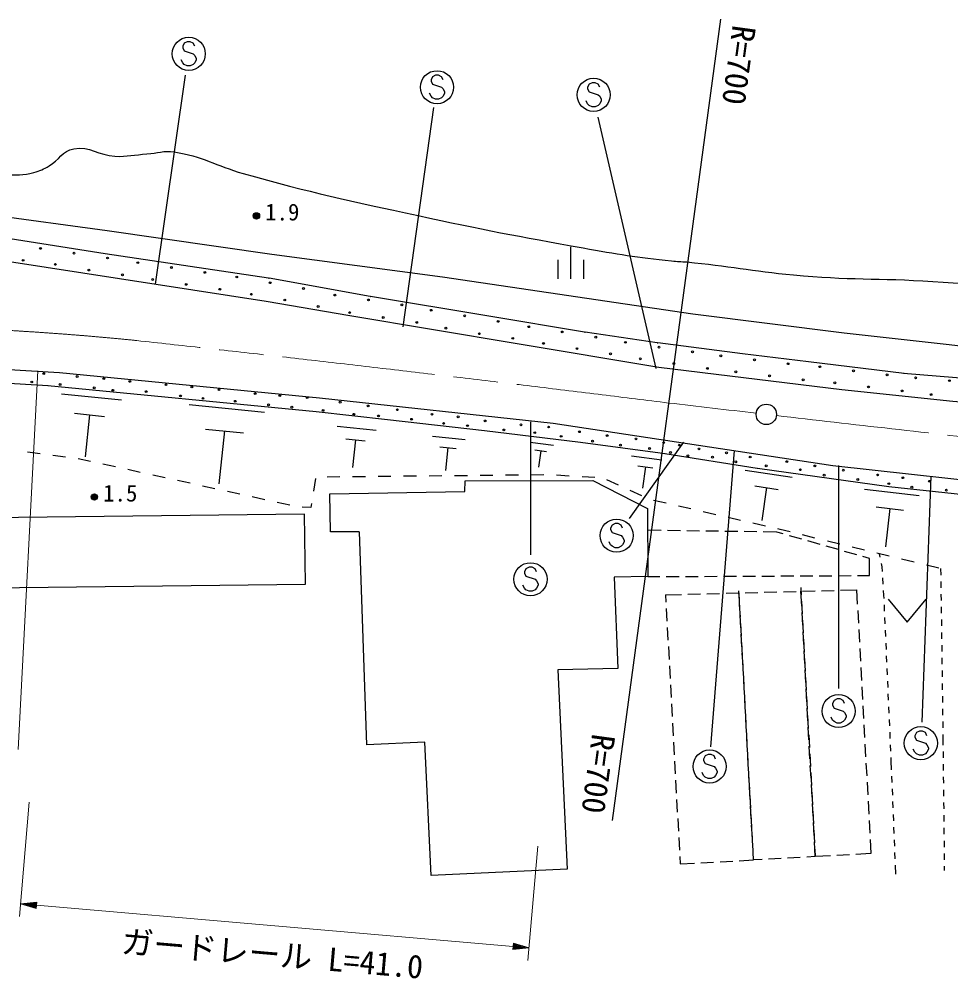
# Model space of a CAD drawing. Units: millimetres, scale not verified. Extents: x 40000 to 680000, y 20000 to 380000.
# Drawn here: x 218326 to 291428, y 245705 to 320983 of the extents above; entities that cross this region are included whole.
import ezdxf
from ezdxf.enums import TextEntityAlignment as Align

# ---------------------------------------------------------------- set-up
doc = ezdxf.new("R2010")
doc.units = ezdxf.units.MM
doc.header["$LTSCALE"] = 1000
doc.linetypes.add('CHAIN', pattern=[18.5, 12, -1.5, 3.5, -1.5])
for name, color, linetype, lineweight in [('M-BGD', 7, 'Continuous', 25), ('M-BMK', 2, 'CHAIN', 13), ('M-BMK-SRVR', 3, 'Continuous', 25), ('M-STR-HTXT', 7, 'Continuous', 13), ('M-STR-STRC', 7, 'Continuous', 25)]:
    doc.layers.add(name, color=color, linetype=linetype, lineweight=lineweight)
doc.styles.add('ＭＳ ゴシック', font='')
doc.styles.get('ＭＳ ゴシック').set_extended_font_data('MS Gothic')

msp = doc.modelspace()

# ---------------------------------------------------------------- linework, layer by layer
at = {"layer": 'M-BGD'}
for p, q in [((225069, 302585), (212641, 304539)), ((261599, 303116), (261599, 300616)), ((237887, 300674), (225069, 302585)), ((260599, 302116), (260599, 300616)), ((262599, 302116), (262599, 300616)), ((237887, 300674), (237941, 300665)), ((245878, 299234), (237941, 300665)), ((245878, 299234), (245905, 299229)), ((255170, 297686), (245905, 299229)), ((262688, 296439), (255168, 297686)), ((262688, 296439), (262733, 296432)), ((268385, 295600), (262733, 296432)), ((268385, 295600), (268426, 295594)), ((275072, 294738), (268426, 295594)), ((275072, 294738), (275081, 294737)), ((280250, 294094), (275081, 294737)), ((280250, 294094), (280259, 294093)), ((287774, 293192), (280259, 294093)), ((210411, 292868), (220603, 292248)), ((297640, 292385), (287707, 293199)), ((220564, 292251), (241639, 290212)), ((221645, 291599), (226350, 291111)), ((231651, 290767), (237584, 290152)), ((222675, 290066), (225027, 289822)), ((223851, 289944), (223509, 286651)), ((241619, 290214), (247231, 289572)), ((247233, 289572), (254847, 288719)), ((232949, 288833), (235916, 288525)), ((234433, 288679), (234002, 284526)), ((243272, 289060), (246346, 288741)), ((254847, 288719), (262371, 287808)), ((243945, 288058), (245482, 287899)), ((244713, 287979), (244490, 285827)), ((250758, 288284), (253323, 288018)), ((258411, 287803), (260247, 287558)), ((262358, 287810), (269009, 286921)), ((219971, 286900), (218979, 287031)), ((251320, 287448), (252602, 287315)), ((251961, 287381), (251774, 285586)), ((258796, 287191), (259714, 287069)), ((259255, 287130), (259084, 285845)), ((268980, 286925), (276234, 285760)), ((221953, 286637), (220962, 286768)), ((223921, 286289), (222944, 286503)), ((225875, 285861), (224898, 286075)), ((266372, 286725), (268745, 286409)), ((227828, 285432), (226851, 285646)), ((266871, 285934), (268057, 285776)), ((267464, 285855), (267243, 284194)), ((275302, 285614), (278975, 285066)), ((276257, 285756), (286559, 284326)), ((229782, 285004), (228805, 285218)), ((231735, 284576), (230759, 284790)), ((241578, 284956), (241423, 283968)), ((243493, 285074), (242493, 285064)), ((245493, 285094), (244493, 285084)), ((247493, 285113), (246493, 285103)), ((249493, 285133), (248493, 285123)), ((251493, 285153), (250493, 285143)), ((253493, 285172), (252493, 285162)), ((255493, 285192), (254493, 285182)), ((257493, 285211), (256493, 285202)), ((259492, 285231), (258492, 285221)), ((261490, 285148), (260492, 285202)), ((263487, 285041), (262489, 285095)), ((265358, 284419), (264448, 284835)), ((233689, 284147), (232712, 284362)), ((235643, 283719), (234666, 283933)), ((267177, 283588), (266267, 284004)), ((276056, 284375), (277893, 284101)), ((276974, 284238), (276591, 281667)), ((284664, 284128), (288938, 283624)), ((286559, 284326), (294233, 283490)), ((237596, 283291), (236619, 283505)), ((239550, 282862), (238573, 283077)), ((269082, 283010), (268107, 283234)), ((241217, 282669), (240533, 282695)), ((241267, 282980), (241217, 282669)), ((271031, 282562), (270057, 282786)), ((272980, 282113), (272006, 282337)), ((285582, 282720), (287719, 282468)), ((286650, 282594), (286297, 279602)), ((274929, 281665), (273955, 281889)), ((268707, 280874), (267636, 280889)), ((270207, 280853), (269207, 280867)), ((271707, 280832), (270707, 280846)), ((273207, 280810), (272207, 280824)), ((274707, 280789), (273707, 280803)), ((276878, 281216), (275904, 281440)), ((278047, 280947), (277853, 280992)), ((278825, 280758), (278047, 280947)), ((245012, 280763), (245566, 264051)), ((276207, 280768), (275207, 280782)), ((277778, 280745), (276707, 280761)), ((278284, 280602), (277778, 280745)), ((279727, 280192), (278765, 280465)), ((280768, 280284), (279797, 280521)), ((281170, 279782), (280208, 280055)), ((282711, 279810), (281740, 280047)), ((282613, 279372), (281651, 279646)), ((284654, 279337), (283683, 279573)), ((284056, 278963), (283094, 279236)), ((285044, 278682), (284537, 278826)), ((285044, 277337), (285044, 278682)), ((286597, 278863), (285626, 279100)), ((285892, 278779), (285840, 279048)), ((288540, 278389), (287569, 278626)), ((286039, 278019), (285987, 278288)), ((286063, 277655), (286039, 278019)), ((290484, 277916), (289512, 278153)), ((290632, 277880), (290638, 277382)), ((267660, 277256), (268602, 277261)), ((269102, 277263), (270102, 277268)), ((270602, 277270), (271602, 277275)), ((272102, 277277), (273102, 277281)), ((273602, 277284), (274602, 277288)), ((275102, 277291), (276102, 277295)), ((276602, 277298), (277602, 277302)), ((278102, 277305), (279102, 277309)), ((279602, 277312), (280602, 277316)), ((281102, 277319), (282102, 277323)), ((282602, 277326), (283602, 277330)), ((284102, 277333), (285044, 277337)), ((286127, 276657), (286095, 277156)), ((279647, 276407), (279678, 275835)), ((290645, 276882), (290652, 276382)), ((269042, 275830), (270289, 275862)), ((269042, 275830), (269073, 275258)), ((270789, 275875), (271789, 275900)), ((272289, 275913), (273288, 275938)), ((273788, 275951), (274788, 275976)), ((274832, 275571), (274801, 276143)), ((274877, 274739), (274810, 275977)), ((275288, 275989), (276287, 276015)), ((276787, 276027), (277787, 276053)), ((278287, 276066), (279286, 276091)), ((279727, 274933), (279663, 276101)), ((279786, 276104), (280786, 276129)), ((281286, 276142), (282285, 276167)), ((282785, 276180), (284033, 276212)), ((284033, 276212), (284093, 275107)), ((286183, 275794), (286159, 276158)), ((286194, 275544), (286183, 275794)), ((290658, 275882), (290665, 275382)), ((274914, 274073), (274859, 275072)), ((279705, 275335), (279759, 274337)), ((286238, 274545), (286216, 275044)), ((286501, 275492), (288001, 273692)), ((288001, 273692), (289501, 275492)), ((290672, 274882), (290678, 274382)), ((269100, 274759), (269154, 273760)), ((274959, 273241), (274905, 274240)), ((279808, 273435), (279754, 274433)), ((284120, 274608), (284174, 273609)), ((286282, 273546), (286260, 274045)), ((269181, 273261), (269236, 272262)), ((274995, 272576), (274941, 273574)), ((279786, 273838), (279841, 272839)), ((290685, 273882), (290691, 273382)), ((275040, 271744), (274986, 272742)), ((279890, 271937), (279835, 272936)), ((284201, 273110), (284256, 272111)), ((286326, 272547), (286304, 273046)), ((290698, 272882), (290705, 272382)), ((269263, 271763), (269317, 270765)), ((275076, 271078), (275022, 272076)), ((279868, 272340), (279922, 271341)), ((286370, 271548), (286348, 272047)), ((290711, 271882), (290718, 271382)), ((275122, 270246), (275067, 271244)), ((279971, 270439), (279917, 271438)), ((284283, 271612), (284337, 270614)), ((286415, 270549), (286392, 271048)), ((269344, 270265), (269398, 269267)), ((275158, 269580), (275104, 270578)), ((279949, 270842), (280003, 269843)), ((290725, 270882), (290731, 270382)), ((275203, 268748), (275149, 269746)), ((280052, 268941), (279998, 269940)), ((284364, 270114), (284419, 269116)), ((286459, 269550), (286437, 270049)), ((290738, 269882), (290745, 269382)), ((269426, 268767), (269480, 267769)), ((275239, 268082), (275185, 269081)), ((280031, 269344), (280085, 268346)), ((286503, 268551), (286481, 269050)), ((290751, 268882), (290758, 268382)), ((275285, 267250), (275230, 268249)), ((280134, 267444), (280080, 268442)), ((284446, 268617), (284500, 267618)), ((286547, 267552), (286525, 268051)), ((269507, 267270), (269561, 266271)), ((275321, 266584), (275266, 267583)), ((280112, 267846), (280166, 266848)), ((290765, 267882), (290771, 267382)), ((275366, 265752), (275312, 266751)), ((280215, 265946), (280161, 266944)), ((284527, 267119), (284582, 266120)), ((286591, 266553), (286569, 267052)), ((290778, 266882), (290784, 266383)), ((269588, 265772), (269643, 264773)), ((275402, 265087), (275348, 266085)), ((280193, 266349), (280248, 265350)), ((286635, 265554), (286613, 266053)), ((290791, 265883), (290798, 265383)), ((275447, 264255), (275393, 265253)), ((280297, 264448), (280242, 265447)), ((284609, 265621), (284663, 264622)), ((286679, 264555), (286657, 265054)), ((269670, 264274), (269724, 263276)), ((275484, 263589), (275429, 264587)), ((280275, 264851), (280329, 263852)), ((290804, 264883), (290811, 264385)), ((290811, 264385), (290815, 264040)), ((275529, 262757), (275475, 263755)), ((280378, 262950), (280324, 263949)), ((284690, 264123), (284744, 263125)), ((286724, 263556), (286702, 264055)), ((290820, 263540), (290825, 263040)), ((269751, 262776), (269806, 261778)), ((275565, 262091), (275511, 263090)), ((280356, 263353), (280411, 262354)), ((286757, 262806), (286746, 263056)), ((286785, 262104), (286757, 262806)), ((275610, 261259), (275556, 262258)), ((280460, 261453), (280405, 262451)), ((284772, 262625), (284826, 261627)), ((290831, 262540), (290836, 262040)), ((269833, 261279), (269887, 260280)), ((275647, 260593), (275592, 261592)), ((280438, 261855), (280492, 260857)), ((286825, 261105), (286805, 261604)), ((290841, 261540), (290846, 261040)), ((275692, 259761), (275638, 260760)), ((280541, 259955), (280487, 260953)), ((284853, 261128), (284907, 260129)), ((286866, 260106), (286845, 260605)), ((290852, 260540), (290857, 260040)), ((269914, 259781), (269969, 258782)), ((275728, 259095), (275674, 260094)), ((280519, 260357), (280574, 259359)), ((275773, 258263), (275719, 259262)), ((280623, 258457), (280568, 259456)), ((284934, 259630), (284989, 258631)), ((286906, 259106), (286886, 259606)), ((290862, 259540), (290868, 259040)), ((269996, 258283), (270050, 257284)), ((275809, 257598), (275755, 258596)), ((280601, 258860), (280655, 257861)), ((286946, 258107), (286926, 258607)), ((290873, 258540), (290878, 258040)), ((275855, 256766), (275800, 257764)), ((280704, 256959), (280650, 257958)), ((285016, 258132), (285070, 257133)), ((286987, 257108), (286966, 257608)), ((290883, 257540), (290889, 257040)), ((270077, 256785), (270131, 255787)), ((275891, 256100), (275837, 257098)), ((280682, 257362), (280736, 256363)), ((275949, 255028), (275882, 256266)), ((280795, 255292), (280731, 256460)), ((285097, 256634), (285157, 255529)), ((287027, 256109), (287007, 256608)), ((290894, 256540), (290899, 256040)), ((270159, 255287), (270190, 254715)), ((275949, 255028), (275918, 255601)), ((279620, 255228), (278622, 255174)), ((280795, 255292), (280119, 255255)), ((280764, 255864), (280795, 255292)), ((281978, 255356), (280795, 255292)), ((283475, 255438), (282477, 255383)), ((285157, 255529), (283975, 255465)), ((287067, 255110), (287047, 255609)), ((290904, 255540), (290910, 255040)), ((270190, 254715), (271322, 254777)), ((271821, 254804), (272820, 254858)), ((273319, 254885), (274318, 254940)), ((274817, 254967), (275949, 255028)), ((276624, 255065), (275949, 255028)), ((278122, 255147), (277124, 255092)), ((287116, 253908), (287087, 254610)), ((290915, 254540), (290919, 254195))]:
    msp.add_line(p, q, dxfattribs=at)
for points in [[(90405, 316248), (125064, 312462), (181842, 306542), (200284, 304551), (208895, 303313), (237706, 298864), (244272, 297734), (257412, 295554), (268526, 293698), (282868, 291931), (291587, 291016), (308477, 289625), (319806, 289114), (335619, 288441), (344804, 288047), (354868, 287867), (369489, 288136), (391824, 288800), (407592, 289554)], [(214589, 305477), (215981, 305654), (225220, 304398), (238163, 302541), (251537, 300774), (271181, 297868), (283048, 296370), (291067, 295491), (304961, 293868), (318424, 292818), (327852, 292271), (341477, 291993), (357236, 292127), (370978, 292181), (385312, 292432), (398707, 292738)], [(200818, 294509), (221484, 293272), (241881, 291280), (260233, 289289), (282173, 285970), (297368, 284302), (312455, 282849), (324223, 281916), (347240, 281180), (348834, 281221)], [(245012, 280763), (242751, 280763), (242697, 283741), (253282, 283939), (253318, 284782), (263337, 284791), (267624, 282602), (267660, 277256), (265005, 277220), (265310, 270045), (260601, 269937)], [(260601, 269937), (261337, 254312), (250657, 253809), (250165, 264267), (245566, 264051)]]:
    msp.add_lwpolyline(points, dxfattribs=at)
msp.add_lwpolyline([(216066, 276368), (240787, 276655), (240723, 282142), (216003, 281855)], close=True, dxfattribs=at)
for centre, radius in [((236941, 305553), 250), ((236941, 305553), 204), ((236941, 305553), 159), ((236941, 305553), 114), ((236941, 305553), 68.2), ((236941, 305553), 22.7), ((219995, 303005), 70), ((222629, 302626), 70), ((218633, 302068), 70), ((225260, 302248), 70), ((227636, 301884), 70), ((221162, 301745), 70), ((223796, 301305), 70), ((230269, 301502), 70), ((232899, 301121), 70), ((226427, 300927), 70), ((228802, 300560), 70), ((235398, 300761), 70), ((238020, 300307), 70), ((231435, 300179), 70), ((234066, 299798), 70), ((240639, 299854), 70), ((236543, 299406), 70), ((239165, 298952), 70), ((243093, 299340), 70), ((245726, 298958), 70), ((241784, 298446), 70), ((248356, 298575), 70), ((250660, 298147), 70), ((244259, 297964), 70), ((246892, 297581), 70), ((253284, 297710), 70), ((249522, 297199), 70), ((251810, 296746), 70), ((255906, 297273), 70), ((258309, 296860), 70), ((254434, 296309), 70), ((257056, 295950), 70), ((260938, 296451), 70), ((263564, 296043), 70), ((259467, 295550), 70), ((262096, 295141), 70), ((265897, 295633), 70), ((268531, 295259), 70), ((264723, 294733), 70), ((267065, 294339), 70), ((271163, 294886), 70), ((273378, 294577), 70), ((269700, 293965), 70), ((272331, 293591), 70), ((276021, 294265), 70), ((278660, 293954), 70), ((281148, 293717), 70), ((220252, 293181), 70), ((222877, 292958), 70), ((224970, 292788), 70), ((274564, 293317), 70), ((277206, 293005), 70), ((283789, 293399), 70), ((286428, 293082), 70), ((288668, 292852), 70), ((219309, 292523), 70), ((221532, 292329), 70), ((224214, 292060), 70), ((227009, 292569), 70), ((229847, 292309), 70), ((231876, 292129), 70), ((279846, 292694), 70), ((282332, 292454), 70), ((284973, 292137), 70), ((291319, 292628), 70), ((225675, 291873), 70), ((228289, 291768), 70), ((230979, 291432), 70), ((234006, 291914), 70), ((236844, 291613), 70), ((238777, 291453), 70), ((240926, 291294), 70), ((287612, 291820), 70), ((289877, 291534), 70), ((232750, 291237), 70), ((235279, 291010), 70), ((237894, 290734), 70), ((239723, 290552), 70), ((243516, 290940), 70), ((245713, 290644), 70), ((242170, 290294), 70), ((244584, 289992), 70), ((246519, 289858), 70), ((248000, 290346), 70), ((250716, 289989), 70), ((252767, 289788), 70), ((249115, 289602), 70), ((251631, 289275), 70), ((253502, 289096), 70), ((254890, 289468), 70), ((257701, 289166), 70), ((256363, 288761), 70), ((258778, 288549), 70), ((259872, 288990), 70), ((260853, 288260), 70), ((262285, 288621), 70), ((264465, 288318), 70), ((263319, 287884), 70), ((265501, 287569), 70), ((266723, 288057), 70), ((268899, 287770), 70), ((270125, 287574), 70), ((267790, 287303), 70), ((269436, 286989), 70), ((271668, 287272), 70), ((273828, 286966), 70), ((270798, 286732), 70), ((272728, 286626), 70), ((274551, 286259), 70), ((275684, 286637), 70), ((278559, 286278), 70), ((276945, 285947), 70), ((279623, 285640), 70), ((280767, 285940), 70), ((282994, 285604), 70), ((281487, 285214), 70), ((284124, 284874), 70), ((285687, 285230), 70), ((286564, 284545), 70), ((287673, 285010), 70), ((289756, 284738), 70), ((288374, 284276), 70), ((291077, 284033), 70), ((224227, 283502), 250), ((224227, 283502), 204), ((224227, 283502), 159), ((224227, 283502), 114), ((224227, 283502), 68.2), ((224227, 283502), 22.7)]:
    msp.add_circle(centre, radius, dxfattribs=at)
msp.add_open_spline([(150829, 313731), (153336, 313652), (154298, 313481), (156406, 314043), (157386, 314304), (157860, 314724), (158861, 314890), (160721, 315198), (161804, 314986), (163687, 314890), (167999, 314669), (170397, 314295), (174694, 313874), (178386, 313512), (180451, 313273), (184136, 312847), (189286, 312253), (192141, 311670), (197300, 311164), (198918, 311006), (199827, 310949), (201448, 310826), (205019, 310553), (207041, 310612), (210592, 310148), (212361, 309918), (213337, 309682), (215080, 309302), (215910, 309120), (216346, 308818), (217196, 308794), (218091, 308768), (218619, 308725), (219482, 308963), (219968, 309097), (220229, 309224), (220668, 309471), (221475, 309925), (221704, 310659), (222615, 310826), (223872, 311056), (224556, 310296), (225832, 310233), (226816, 310185), (227365, 310345), (228348, 310417), (229184, 310478), (229659, 310693), (230489, 310572), (232683, 310252), (233774, 309483), (235908, 308878), (241210, 307376), (244239, 306746), (249624, 305576), (254662, 304481), (257502, 303944), (262578, 303036), (265276, 302554), (266794, 302303), (269520, 302020), (269982, 301972), (270243, 301978), (270706, 301936), (273990, 301637), (275805, 301234), (279088, 300920), (283339, 300513), (285748, 300688), (290010, 300412), (294515, 300119), (297031, 299843), (301524, 299396), (303480, 299201), (304564, 298994), (306520, 298803), (312501, 298220), (315893, 298281), (321844, 297448), (324317, 297102), (325711, 296871), (328110, 296178), (329516, 295772), (330246, 295351), (331666, 294993), (332573, 294764), (333102, 294706), (334036, 294654), (334896, 294607), (335385, 294623), (336238, 294739), (337390, 294896), (337963, 295353), (339116, 295501), (341153, 295761), (342321, 295495), (344374, 295446), (345761, 295414), (346534, 295272), (347922, 295247), (354237, 295131), (357778, 295109), (364093, 295247), (366177, 295292), (367344, 295332), (369427, 295416), (372371, 295536), (374022, 295576), (376962, 295755), (378849, 295870), (379902, 295975), (381788, 296094), (385325, 296316), (387306, 296483), (390848, 296602), (397095, 296811), (400599, 296721), (406850, 296686), (408173, 296679), (408913, 296585), (410236, 296602), (412421, 296629), (413645, 296697), (415824, 296856), (421332, 297257), (424390, 297777), (429879, 298380), (435237, 298968), (438221, 299485), (443595, 299904), (446333, 300117), (447876, 300130), (450622, 300158), (454926, 300200), (457325, 299655), (461629, 299650), (463583, 299647), (464674, 300016), (466624, 299904), (467460, 299856), (467928, 299764), (468741, 299565), (470219, 299204), (470757, 298804), (472279, 297938)], degree=3, knots=[0, 0, 0, 0, 1, 1, 1, 2, 2, 2, 3, 3, 3, 4, 4, 4, 5, 5, 5, 6, 6, 6, 7, 7, 7, 8, 8, 8, 9, 9, 9, 10, 10, 10, 11, 11, 11, 12, 12, 12, 13, 13, 13, 14, 14, 14, 15, 15, 15, 16, 16, 16, 17, 17, 17, 18, 18, 18, 19, 19, 19, 20, 20, 20, 21, 21, 21, 22, 22, 22, 23, 23, 23, 24, 24, 24, 25, 25, 25, 26, 26, 26, 27, 27, 27, 28, 28, 28, 29, 29, 29, 30, 30, 30, 31, 31, 31, 32, 32, 32, 33, 33, 33, 34, 34, 34, 35, 35, 35, 36, 36, 36, 37, 37, 37, 38, 38, 38, 39, 39, 39, 40, 40, 40, 41, 41, 41, 42, 42, 42, 43, 43, 43, 44, 44, 44, 45, 45, 45, 46, 46, 46, 47, 47, 47, 48, 48, 48, 48], dxfattribs=at)
at = {"layer": 'M-BMK'}
for centre, radius, start, end in [((204237, 64403), 232544, 84.24465, 88.8762), ((-77666, -2483131), 2795617, 82.87095, 83.73201), ((1116915, 7555810), 7314218, 263.34513, 263.39935), ((1116915, 7555810), 7314218, 263.41188, 263.55486)]:
    msp.add_arc(centre, radius, start, end, dxfattribs=at)
at = {"layer": 'M-BMK-SRVR'}
msp.add_line((273359, 320983), (264850, 258133), dxfattribs=at)
msp.add_circle((276952, 289983), 800, dxfattribs=at)
at = {"layer": 'M-STR-HTXT'}
for p, q in [((219792, 293399), (218255, 263693)), ((219121, 259558), (218347, 250591)), ((259019, 256113), (258244, 247147)), ((218433, 251587), (219700, 251729)), ((218433, 251587), (219657, 251231)), ((218433, 251587), (219678, 251480)), ((219674, 251430), (218678, 251516)), ((219683, 251530), (218687, 251616)), ((218923, 251445), (219670, 251380)), ((218940, 251644), (219687, 251579)), ((219691, 251629), (219193, 251672)), ((219447, 251701), (219696, 251679)), ((219657, 251231), (219700, 251729)), ((219678, 251480), (257085, 248250)), ((219666, 251330), (219167, 251373)), ((219412, 251302), (219661, 251281)), ((257107, 248499), (257064, 248001)), ((257351, 248428), (257102, 248450)), ((258330, 248143), (257107, 248499)), ((258330, 248143), (257064, 248001)), ((257317, 248030), (257068, 248051)), ((257072, 248101), (257570, 248058)), ((257824, 248086), (257076, 248151)), ((257081, 248201), (258077, 248115)), ((258330, 248143), (257085, 248250)), ((257089, 248300), (258086, 248214)), ((257841, 248286), (257094, 248350)), ((257098, 248400), (257596, 248357))]:
    msp.add_line(p, q, dxfattribs=at)
at = {"layer": 'M-STR-STRC'}
for p, q in [((231513, 319208), (231277, 319090)), ((231749, 319208), (231513, 319208)), ((231986, 319090), (231749, 319208)), ((231277, 319090), (231158, 318854)), ((231158, 318854), (231158, 318736)), ((231158, 318736), (231277, 318499)), ((231277, 318499), (231986, 318263)), ((232104, 318854), (231986, 319090)), ((231158, 317554), (231040, 317790)), ((231986, 318263), (232104, 318145)), ((232104, 318145), (232222, 317908)), ((232222, 317790), (232104, 317554)), ((232222, 317908), (232222, 317790)), ((231277, 317436), (231158, 317554)), ((231513, 317318), (231277, 317436)), ((231749, 317318), (231513, 317318)), ((231986, 317436), (231749, 317318)), ((232104, 317554), (231986, 317436)), ((229019, 300206), (231380, 316604)), ((250759, 316471), (250641, 316235)), ((250641, 316235), (250641, 316117)), ((250995, 316589), (250759, 316471)), ((251232, 316589), (250995, 316589)), ((251468, 316471), (251232, 316589)), ((251586, 316235), (251468, 316471)), ((250641, 316117), (250759, 315880)), ((250759, 315880), (251468, 315644)), ((251468, 315644), (251586, 315526)), ((251586, 315526), (251704, 315289)), ((263047, 315879), (262929, 315643)), ((262929, 315643), (262929, 315525)), ((262929, 315525), (263047, 315288)), ((263284, 315997), (263047, 315879)), ((263520, 315997), (263284, 315997)), ((263756, 315879), (263520, 315997)), ((263875, 315643), (263756, 315879)), ((250641, 314935), (250522, 315171)), ((250759, 314817), (250641, 314935)), ((250995, 314698), (250759, 314817)), ((251232, 314698), (250995, 314698)), ((251468, 314817), (251232, 314698)), ((251586, 314935), (251468, 314817)), ((251704, 315171), (251586, 314935)), ((251704, 315289), (251704, 315171)), ((263047, 315288), (263756, 315052)), ((263756, 315052), (263875, 314934)), ((263875, 314934), (263993, 314697)), ((263993, 314697), (263993, 314579)), ((250826, 314056), (248440, 296852)), ((262929, 314343), (262811, 314579)), ((263047, 314225), (262929, 314343)), ((263284, 314106), (263047, 314225)), ((263520, 314106), (263284, 314106)), ((263756, 314225), (263520, 314106)), ((263875, 314343), (263756, 314225)), ((263993, 314579), (263875, 314343)), ((263725, 313303), (268272, 293578)), ((258454, 289390), (258454, 278966)), ((270454, 287802), (266195, 281811)), ((274425, 287142), (272573, 263900)), ((282621, 285983), (282621, 268471)), ((289185, 265838), (289893, 285123)), ((264851, 281296), (264732, 281060)), ((264732, 281060), (264732, 280942)), ((264732, 280942), (264851, 280705)), ((265087, 281414), (264851, 281296)), ((265323, 281414), (265087, 281414)), ((265560, 281296), (265323, 281414)), ((265678, 281060), (265560, 281296)), ((264851, 280705), (265560, 280469)), ((265560, 280469), (265678, 280351)), ((265678, 280351), (265796, 280114)), ((265796, 280114), (265796, 279996)), ((264732, 279760), (264614, 279996)), ((264851, 279642), (264732, 279760)), ((265087, 279523), (264851, 279642)), ((265323, 279523), (265087, 279523)), ((265560, 279642), (265323, 279523)), ((265678, 279760), (265560, 279642)), ((265796, 279996), (265678, 279760)), ((258093, 277876), (257975, 277639)), ((258330, 277994), (258093, 277876)), ((258566, 277994), (258330, 277994)), ((258802, 277876), (258566, 277994)), ((258921, 277639), (258802, 277876)), ((257975, 277639), (257975, 277521)), ((257975, 277521), (258093, 277285)), ((258093, 277285), (258802, 277048)), ((258802, 277048), (258921, 276930)), ((257975, 276339), (257857, 276576)), ((258093, 276221), (257975, 276339)), ((258921, 276339), (258802, 276221)), ((258921, 276930), (259039, 276694)), ((259039, 276576), (258921, 276339)), ((259039, 276694), (259039, 276576)), ((258330, 276103), (258093, 276221)), ((258566, 276103), (258330, 276103)), ((258802, 276221), (258566, 276103)), ((282271, 267536), (282153, 267300)), ((282153, 267300), (282153, 267182)), ((282508, 267655), (282271, 267536)), ((282744, 267655), (282508, 267655)), ((282980, 267536), (282744, 267655)), ((283098, 267300), (282980, 267536)), ((282153, 267182), (282271, 266946)), ((282271, 266946), (282980, 266709)), ((282980, 266709), (283098, 266591)), ((283098, 266591), (283217, 266355)), ((282153, 266000), (282035, 266236)), ((282271, 265882), (282153, 266000)), ((282508, 265764), (282271, 265882)), ((282744, 265764), (282508, 265764)), ((282980, 265882), (282744, 265764)), ((283098, 266000), (282980, 265882)), ((283217, 266236), (283098, 266000)), ((283217, 266355), (283217, 266236)), ((288723, 265015), (288605, 264778)), ((288959, 265133), (288723, 265015)), ((289196, 265133), (288959, 265133)), ((289432, 265015), (289196, 265133)), ((289550, 264778), (289432, 265015)), ((288605, 264778), (288605, 264660)), ((288605, 264660), (288723, 264424)), ((288723, 264424), (289432, 264187)), ((288605, 263478), (288487, 263715)), ((288723, 263360), (288605, 263478)), ((289432, 264187), (289550, 264069)), ((289550, 263478), (289432, 263360)), ((289550, 264069), (289669, 263833)), ((289669, 263715), (289550, 263478)), ((289669, 263833), (289669, 263715)), ((272147, 263185), (272029, 262948)), ((272029, 262948), (272029, 262830)), ((272029, 262830), (272147, 262594)), ((272383, 263303), (272147, 263185)), ((272620, 263303), (272383, 263303)), ((272856, 263185), (272620, 263303)), ((272974, 262948), (272856, 263185)), ((288959, 263242), (288723, 263360)), ((289196, 263242), (288959, 263242)), ((289432, 263360), (289196, 263242)), ((272147, 262594), (272856, 262357)), ((272856, 262357), (272974, 262239)), ((272974, 262239), (273093, 262003)), ((273093, 262003), (273093, 261885)), ((272029, 261648), (271911, 261885)), ((272147, 261530), (272029, 261648)), ((272383, 261412), (272147, 261530)), ((272620, 261412), (272383, 261412)), ((272856, 261530), (272620, 261412)), ((272974, 261648), (272856, 261530)), ((273093, 261885), (272974, 261648))]:
    msp.add_line(p, q, dxfattribs=at)
for centre in [(231631, 318263), (251113, 315644), (263402, 315052), (265205, 280469), (258448, 277048), (282626, 266709), (289078, 264187), (272502, 262357)]:
    msp.add_circle(centre, 1300, dxfattribs=at)

# ---------------------------------------------------------------- texts
at = {"layer": 'M-BGD', "style": 'ＭＳ ゴシック'}
for s, p in [('1.9', (237623, 304799)), ('1.5', (224908, 282749))]:
    msp.add_text(s, height=1320, dxfattribs=at).set_placement(p, align=Align.BOTTOM_LEFT)
at = {"layer": 'M-BMK-SRVR', "style": 'ＭＳ ゴシック'}
for p in [(275228, 320463), (264196, 264869)]:
    msp.add_text('R=700', height=1833, rotation=262.254, dxfattribs=at).set_placement(p, align=Align.MIDDLE_LEFT)
at = {"layer": 'M-STR-HTXT', "style": 'ＭＳ ゴシック'}
msp.add_text('ガードレール L=41.0', height=1833, rotation=355.066, dxfattribs=at).set_placement((238064, 246179), align=Align.BOTTOM_CENTER)

doc.saveas('drawing.dxf')
